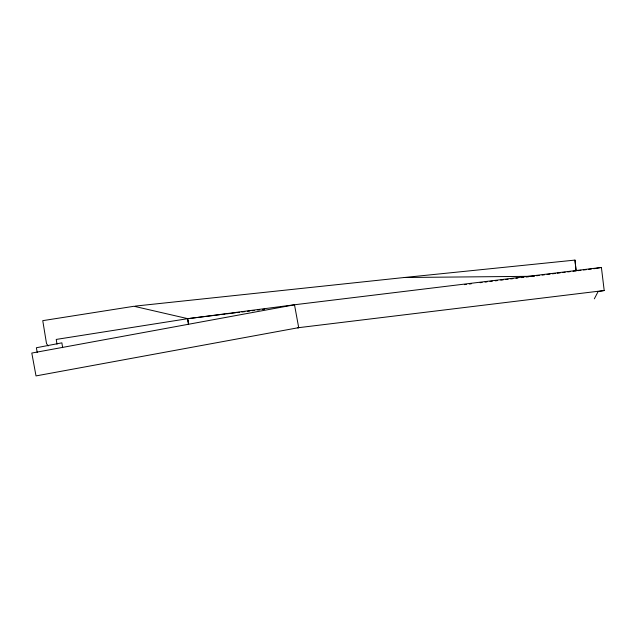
<?xml version="1.0" encoding="UTF-8"?>
<svg xmlns="http://www.w3.org/2000/svg" width="636" height="636" viewBox="0 0 636 636"><rect width="100%" height="100%" fill="white"/><g stroke="black" fill="none" stroke-linecap="round" stroke-linejoin="round"><path stroke-width="0.95" d="M594.342 298.817L598.086 291.606L604.2 290.525L601.402 267.454L294.881 304.716L187.453 318.739M298.705 327.651L36.014 375.908L31.8 353.052L294.5 304.795L298.705 327.651L297.688 327.786L604.2 290.525M595.288 268.535L601.402 267.454M187.922 318.652L56.238 339.425L57.002 344.203M188.789 318.533L219.746 314.733M221.264 314.534L225.208 314.049M226.631 313.882L230.129 313.445M231.552 313.278L235.487 312.793M237.013 312.602L239.43 312.308M241.934 311.998L244.892 311.632M247.301 311.338L249.813 311.028M252.222 310.734L254.185 310.495M257.683 310.058L259.655 309.812M262.604 309.454L264.576 309.207M464.383 284.634L466.347 284.395M469.304 284.03L471.268 283.783M480.124 282.694L482.096 282.456M485.053 282.09L487.017 281.851M489.974 281.486L492.328 281.199M495.285 280.834L497.249 280.595M500.794 280.158L503.156 279.872M505.715 279.546L508.077 279.26M510.644 278.942L512.998 278.655M515.947 278.298L517.919 278.051M521.464 277.614L523.436 277.368M526.385 277.01L528.739 276.724M531.306 276.398L534.264 276.04M536.609 275.754L539.185 275.436M542.134 275.07L544.488 274.784M547.055 274.466L550.013 274.1M552.358 273.814L555.308 273.456M557.279 273.21L560.229 272.852M562.804 272.526L565.15 272.24M567.725 271.922L570.071 271.636M573.02 271.278L575.978 270.912M577.941 270.666L580.899 270.308M583.474 269.982L586.432 269.624M588.395 269.378L591.353 269.02M593.69 268.734L595.654 268.487M135.206 306.107L404.194 277.511L534.145 276.278M404.297 277.503L574.968 260.092L576.105 270.682M48.185 345.936L46.515 343.583L42.755 320.655L134.021 306.266L187.835 318.676L188.614 323.446M187.381 318.747L188.431 324.463M37.246 352.511L36.371 347.749L61.867 342.852L62.646 347.646M188.232 320.568L188.534 322.476M574.968 260.092L576.073 270.833"/></g></svg>
